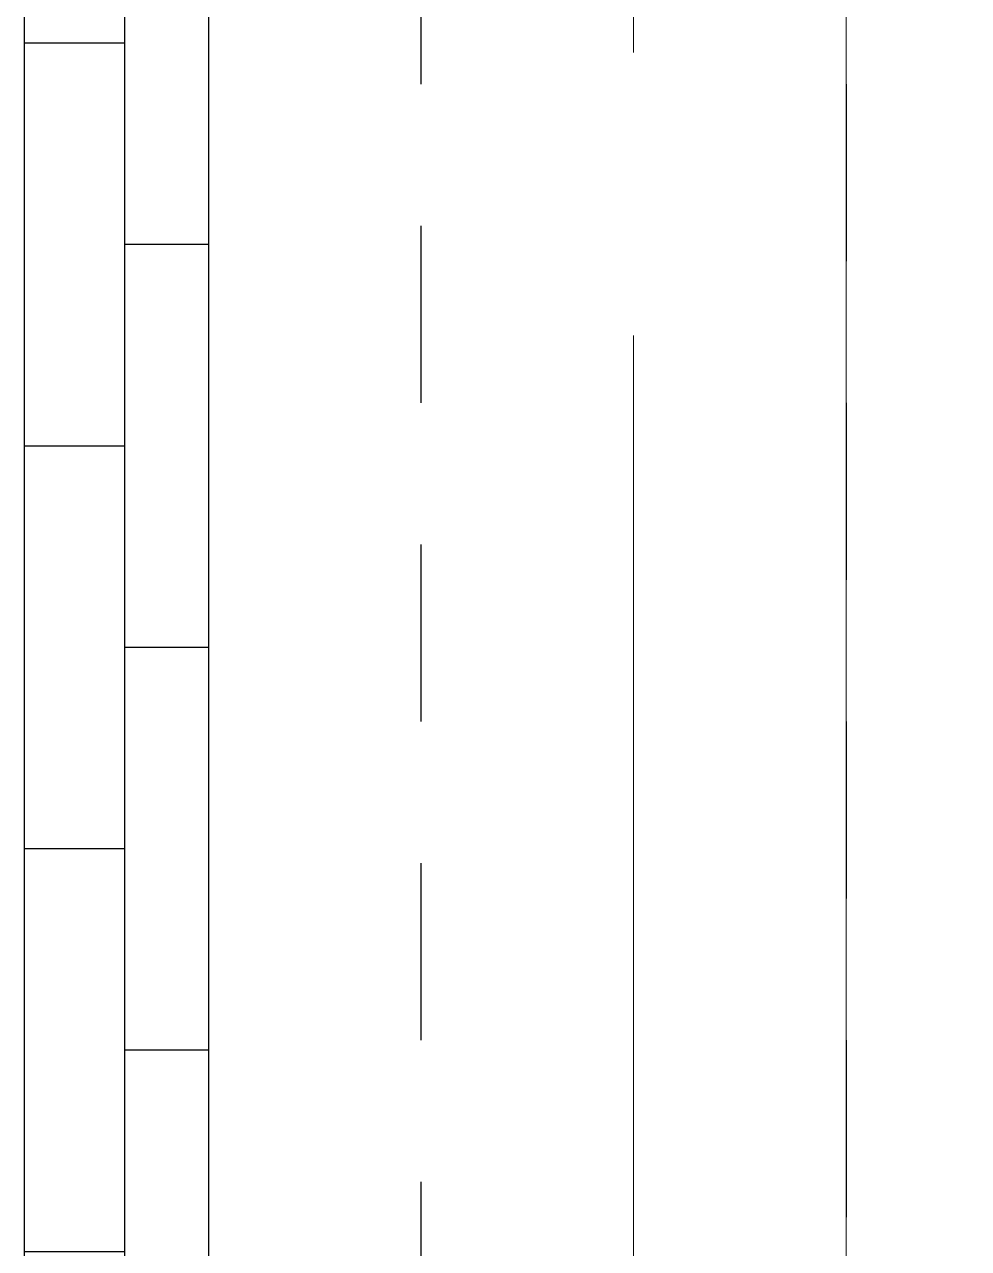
# Model space of a CAD drawing. Header units: metres. Extents: x -22.5 to 67.5, y 0 to 64.7.
# Drawn here: x 28.377 to 29.044, y 35.278 to 36.142 of the extents above; entities that cross this region are included whole.
import ezdxf

# ---------------------------------------------------------------- set-up
doc = ezdxf.new("R2010")
doc.units = ezdxf.units.M
doc.linetypes.add('EJES630', pattern=[6.3, 5.5, -0.4, 0, -0.4])
doc.linetypes.add('XREF PB NEURO-ONCOLOGIA$0$HIDDEN2', pattern=[0.1875, 0.125, -0.0625])
doc.layers.add('EJES', color=11, linetype='EJES630', lineweight=0)
doc.layers.add('XREF PB NEURO-ONCOLOGIA$0$MUROS DE TABLAROCA', color=150, linetype='Continuous', lineweight=13)
for name, color, linetype in [('XREF PB NEURO-ONCOLOGIA$0$CONTRAVENTEOS', 6, 'XREF PB NEURO-ONCOLOGIA$0$HIDDEN2'), ('XREF PB NEURO-ONCOLOGIA$0$HATCH', 251, 'Continuous'), ('XREF PB NEURO-ONCOLOGIA$0$TABIQUES BLINDADOS', 30, 'Continuous')]:
    doc.layers.add(name, color=color, linetype=linetype)

# ---------------------------------------------------------------- blocks, each defined once
blk = doc.blocks.new('XREF PB NEURO-ONCOLOGIA')
at = {"layer": 'XREF PB NEURO-ONCOLOGIA$0$HATCH'}
h = blk.add_hatch(dxfattribs=at)
h.set_pattern_fill('AR-B816', color=256, scale=0.0007)
h.paths.add_polyline_path([(1.07167, 16.88617), (3.46456, 16.88617), (3.46456, 16.75617), (1.07167, 16.75617)])
h.paths.add_polyline_path([(6.88168, 16.88617), (5.53156, 16.88617), (5.53156, 16.62617), (6.88168, 16.62617)])
at = {"layer": 'XREF PB NEURO-ONCOLOGIA$0$CONTRAVENTEOS', "elevation": 0}
blk.add_lwpolyline([(1.05167, 16.60617), (6.90168, 16.60617), (6.90168, 16.30617), (1.05167, 16.30617)], close=True, dxfattribs=at)
at = {"layer": 'XREF PB NEURO-ONCOLOGIA$0$MUROS DE TABLAROCA'}
blk.add_lwpolyline([(3.46456, 16.30617), (1.05167, 16.30617), (1.05167, 16.05617), (0.05167, 16.05617)], dxfattribs=at)
at = {"layer": 'XREF PB NEURO-ONCOLOGIA$0$TABIQUES BLINDADOS'}
blk.add_lwpolyline([(1.07167, 16.88617), (3.46456, 16.88617), (3.46456, 16.75617), (1.07167, 16.75617)], close=True, dxfattribs=at)

msp = doc.modelspace()

# ---------------------------------------------------------------- block references
at = {"rotation": 90}
msp.add_blockref('XREF PB NEURO-ONCOLOGIA', (45.26344, 33.47338), dxfattribs=at)

# ---------------------------------------------------------------- next in the draw order: linework, layer by layer
at = {"layer": 'EJES', "ltscale": 0.5}
msp.add_line((28.80727, 33.17256), (28.80727, 58.55005, 0), dxfattribs=at)

doc.saveas('drawing.dxf')
